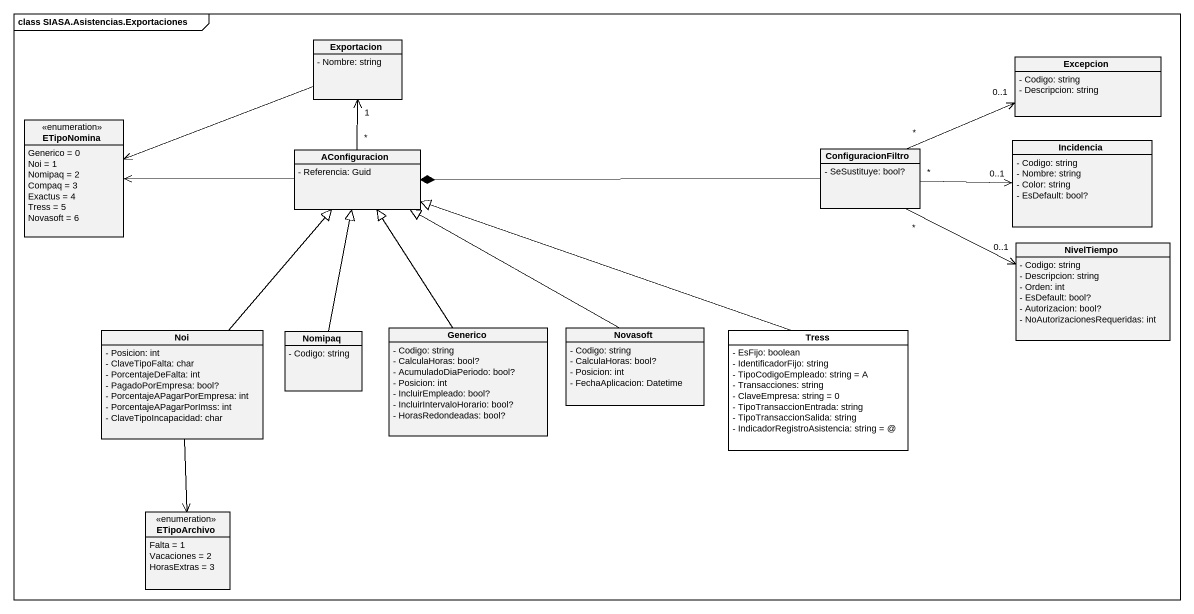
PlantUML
@startuml
mainframe class SIASA.Asistencias.Exportaciones
hide circle
hide empty members
skinparam classAttributeIconSize 0
class Exportacion {
  - Nombre: string
}
class Excepcion {
  - Codigo: string
  - Descripcion: string
}
enum ETipoNomina {
  Generico = 0
  Noi = 1
  Nomipaq = 2
  Compaq = 3
  Exactus = 4
  Tress = 5
  Novasoft = 6
}
class AConfiguracion {
  - Referencia: Guid
}
class ConfiguracionFiltro {
  - SeSustituye: bool?
}
class Incidencia {
  - Codigo: string
  - Nombre: string
  - Color: string
  - EsDefault: bool?
}
class NivelTiempo {
  - Codigo: string
  - Descripcion: string
  - Orden: int
  - EsDefault: bool?
  - Autorizacion: bool?
  - NoAutorizacionesRequeridas: int
}
class Noi {
  - Posicion: int
  - ClaveTipoFalta: char
  - PorcentajeDeFalta: int
  - PagadoPorEmpresa: bool?
  - PorcentajeAPagarPorEmpresa: int
  - PorcentajeAPagarPorImss: int
  - ClaveTipoIncapacidad: char
}
class Nomipaq {
  - Codigo: string
}
class Generico {
  - Codigo: string
  - CalculaHoras: bool?
  - AcumuladoDiaPeriodo: bool?
  - Posicion: int
  - IncluirEmpleado: bool?
  - IncluirIntervaloHorario: bool?
  - HorasRedondeadas: bool?
}
class Novasoft {
  - Codigo: string
  - CalculaHoras: bool?
  - Posicion: int
  - FechaAplicacion: Datetime
}
class Tress #FFFFFF {
  - EsFijo: boolean
  - IdentificadorFijo: string
  - TipoCodigoEmpleado: string = A
  - Transacciones: string
  - ClaveEmpresa: string = 0
  - TipoTransaccionEntrada: string
  - TipoTransaccionSalida: string
  - IndicadorRegistroAsistencia: string = @
}
enum ETipoArchivo {
  Falta = 1
  Vacaciones = 2
  HorasExtras = 3
}
Exportacion -left-> ETipoNomina
AConfiguracion "*" -up-> "1" Exportacion
AConfiguracion -left-> ETipoNomina
ConfiguracionFiltro "*" -right-> "0..1" Excepcion
ConfiguracionFiltro -left-* AConfiguracion
ConfiguracionFiltro "*" -right-> "0..1" Incidencia
ConfiguracionFiltro "*" -right-> "0..1" NivelTiempo
Noi -up-|> AConfiguracion
Noi --> ETipoArchivo
Nomipaq -up-|> AConfiguracion
Generico -up-|> AConfiguracion
Novasoft -up-|> AConfiguracion
Tress -left-|> AConfiguracion
@enduml
